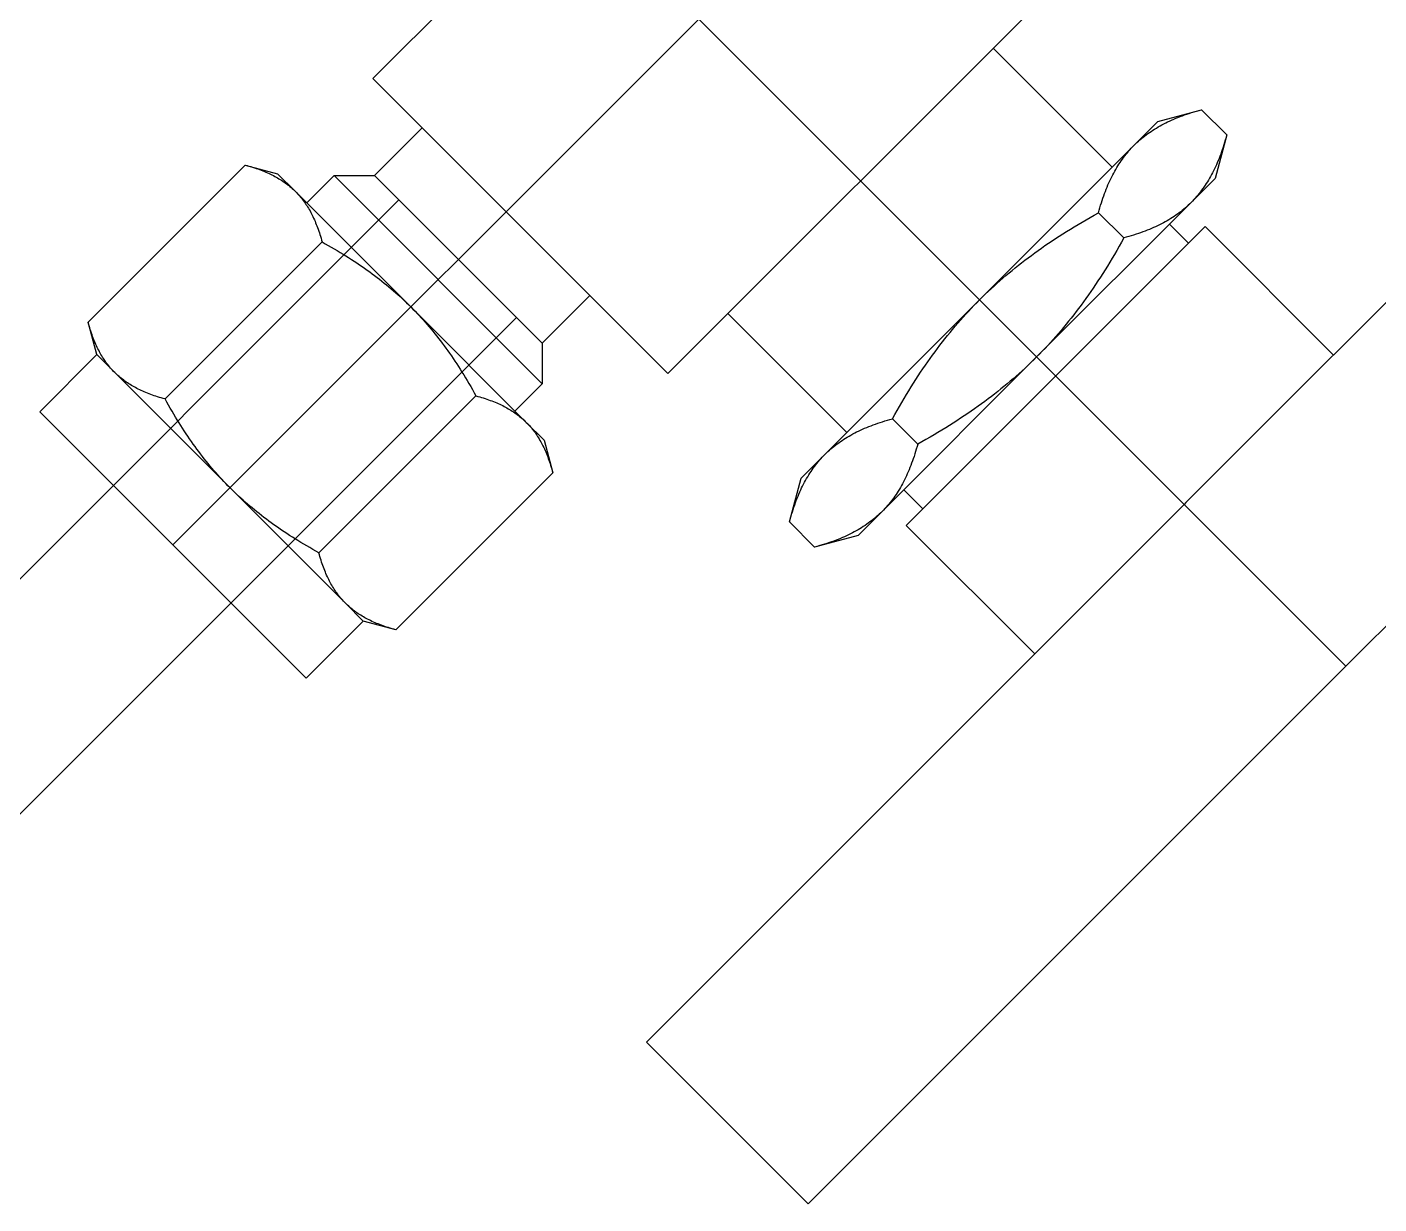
# Model space of a CAD drawing. Header units: inches. Extents: x 5.3 to 31.2, y 3.7 to 34.9.
# Drawn here: x 25.452 to 27.461, y 27.814 to 29.563 of the extents above; entities that cross this region are included whole.
import ezdxf

# ---------------------------------------------------------------- set-up
doc = ezdxf.new("R2010")
doc.units = ezdxf.units.IN
doc.header["$MEASUREMENT"] = 0
doc.linetypes.add('CENTER2', pattern=[28.575, 19.05, -3.175, 3.175, -3.175])
for name, color, linetype in [('.25 tubes', 170, 'Continuous'), ('TRDETAIL3', 7, 'Continuous'), ('TRMODEL1', 7, 'Continuous')]:
    doc.layers.add(name, color=color, linetype=linetype)

# ---------------------------------------------------------------- blocks, each defined once
blk = doc.blocks.new('SS-42GLS4')
at = {"layer": 'TRDETAIL3', "color": 4, "linetype": 'CENTER2'}
for p, q in [((0, -0.28), (0, 1.02)), ((-1.105, 0), (1.105, 0))]:
    blk.add_line(p, q, dxfattribs=at)
at = {"layer": 'TRMODEL1', "color": 7, "linetype": 'Continuous'}
for p, q in [((-1.13, 1.02), (-1.13, 1.36)), ((0, 1.36), (-1.13, 1.36)), ((0.5942, 1.36), (0, 1.36)), ((0, 1.02), (0, 1.36)), ((-0.054, 1.02), (-1.13, 1.02)), ((-0.314, 1.02), (-0.314, 0.75)), ((-0.0115, 1.02), (-0.054, 1.02)), ((0, 1.02), (-0.0115, 1.02)), ((0.0038, 1.02), (0, 1.02)), ((0.1537, 1.02), (0.0038, 1.02)), ((0.5942, 1.02), (0.1537, 1.02)), ((0.314, 0.75), (0.314, 1.02)), ((0.314, 0.75), (-0.314, 0.75)), ((-0.2789, 0.75), (-0.2789, 0.71)), ((0.2789, 0.71), (0.2789, 0.75)), ((-0.375, 0.71), (-0.433, 0.6765)), ((-0.375, 0.71), (-0.3248, 0.71)), ((-0.3694, 0.704), (-0.3724, 0.7031)), ((-0.3664, 0.7047), (-0.3694, 0.704)), ((-0.3634, 0.7055), (-0.3664, 0.7047)), ((-0.3604, 0.7061), (-0.3634, 0.7055)), ((-0.3574, 0.7067), (-0.3604, 0.7061)), ((-0.3544, 0.7073), (-0.3574, 0.7067)), ((-0.3515, 0.7078), (-0.3544, 0.7073)), ((-0.3485, 0.7083), (-0.3515, 0.7078)), ((-0.3455, 0.7087), (-0.3485, 0.7083)), ((-0.3426, 0.709), (-0.3455, 0.7087)), ((-0.3396, 0.7093), (-0.3426, 0.709)), ((-0.3366, 0.7096), (-0.3396, 0.7093)), ((-0.3337, 0.7098), (-0.3366, 0.7096)), ((-0.3307, 0.7099), (-0.3337, 0.7098)), ((-0.3277, 0.71), (-0.3307, 0.7099)), ((-0.3248, 0.71), (-0.3277, 0.71)), ((-0.3218, 0.71), (-0.3248, 0.71)), ((-0.3248, 0.71), (0, 0.71)), ((-0.3188, 0.7099), (-0.3218, 0.71)), ((-0.3158, 0.7098), (-0.3188, 0.7099)), ((-0.3129, 0.7096), (-0.3158, 0.7098)), ((-0.3099, 0.7093), (-0.3129, 0.7096)), ((-0.307, 0.709), (-0.3099, 0.7093)), ((-0.304, 0.7087), (-0.307, 0.709)), ((-0.301, 0.7083), (-0.304, 0.7087)), ((-0.2981, 0.7078), (-0.301, 0.7083)), ((-0.2951, 0.7073), (-0.2981, 0.7078)), ((-0.2921, 0.7067), (-0.2951, 0.7073)), ((-0.2891, 0.7061), (-0.2921, 0.7067)), ((-0.2862, 0.7055), (-0.2891, 0.7061)), ((-0.2832, 0.7047), (-0.2862, 0.7055)), ((-0.2802, 0.704), (-0.2832, 0.7047)), ((-0.2772, 0.7031), (-0.2802, 0.704)), ((-0.0892, 0.704), (-0.0952, 0.7031)), ((-0.0832, 0.7047), (-0.0892, 0.704)), ((-0.0772, 0.7055), (-0.0832, 0.7047)), ((-0.0712, 0.7061), (-0.0772, 0.7055)), ((-0.0653, 0.7067), (-0.0712, 0.7061)), ((-0.0593, 0.7073), (-0.0653, 0.7067)), ((-0.0534, 0.7078), (-0.0593, 0.7073)), ((-0.0475, 0.7083), (-0.0534, 0.7078)), ((-0.0415, 0.7087), (-0.0475, 0.7083)), ((-0.0356, 0.709), (-0.0415, 0.7087)), ((-0.0297, 0.7093), (-0.0356, 0.709)), ((-0.0238, 0.7096), (-0.0297, 0.7093)), ((-0.0178, 0.7098), (-0.0238, 0.7096)), ((-0.0119, 0.7099), (-0.0178, 0.7098)), ((-0.006, 0.71), (-0.0119, 0.7099)), ((0, 0.71), (-0.006, 0.71)), ((0, 0.71), (0.3248, 0.71)), ((0.006, 0.71), (0, 0.71)), ((0.0119, 0.7099), (0.006, 0.71)), ((0.0178, 0.7098), (0.0119, 0.7099)), ((0.0238, 0.7096), (0.0178, 0.7098)), ((0.0297, 0.7093), (0.0238, 0.7096)), ((0.0356, 0.709), (0.0297, 0.7093)), ((0.0415, 0.7087), (0.0356, 0.709)), ((0.0475, 0.7083), (0.0415, 0.7087)), ((0.0534, 0.7078), (0.0475, 0.7083)), ((0.0593, 0.7073), (0.0534, 0.7078)), ((0.0653, 0.7067), (0.0593, 0.7073)), ((0.0712, 0.7061), (0.0653, 0.7067)), ((0.0772, 0.7055), (0.0712, 0.7061)), ((0.0832, 0.7047), (0.0772, 0.7055)), ((0.0892, 0.704), (0.0832, 0.7047)), ((0.0952, 0.7031), (0.0892, 0.704)), ((0.2802, 0.704), (0.2772, 0.7031)), ((0.2832, 0.7047), (0.2802, 0.704)), ((0.2862, 0.7055), (0.2832, 0.7047)), ((0.2891, 0.7061), (0.2862, 0.7055)), ((0.2921, 0.7067), (0.2891, 0.7061)), ((0.2951, 0.7073), (0.2921, 0.7067)), ((0.2981, 0.7078), (0.2951, 0.7073)), ((0.301, 0.7083), (0.2981, 0.7078)), ((0.304, 0.7087), (0.301, 0.7083)), ((0.307, 0.709), (0.304, 0.7087)), ((0.3099, 0.7093), (0.307, 0.709)), ((0.3129, 0.7096), (0.3099, 0.7093)), ((0.3158, 0.7098), (0.3129, 0.7096)), ((0.3188, 0.7099), (0.3158, 0.7098)), ((0.3218, 0.71), (0.3188, 0.7099)), ((0.3248, 0.71), (0.3218, 0.71)), ((0.3248, 0.71), (0.375, 0.71)), ((0.3277, 0.71), (0.3248, 0.71)), ((0.3307, 0.7099), (0.3277, 0.71)), ((0.3337, 0.7098), (0.3307, 0.7099)), ((0.3366, 0.7096), (0.3337, 0.7098)), ((0.3396, 0.7093), (0.3366, 0.7096)), ((0.3426, 0.709), (0.3396, 0.7093)), ((0.3455, 0.7087), (0.3426, 0.709)), ((0.3485, 0.7083), (0.3455, 0.7087)), ((0.3515, 0.7078), (0.3485, 0.7083)), ((0.3544, 0.7073), (0.3515, 0.7078)), ((0.3574, 0.7067), (0.3544, 0.7073)), ((0.3604, 0.7061), (0.3574, 0.7067)), ((0.3634, 0.7055), (0.3604, 0.7061)), ((0.3664, 0.7047), (0.3634, 0.7055)), ((0.3694, 0.704), (0.3664, 0.7047)), ((0.3724, 0.7031), (0.3694, 0.704)), ((0.433, 0.6765), (0.375, 0.71)), ((-0.4195, 0.6839), (-0.4228, 0.6822)), ((-0.4162, 0.6856), (-0.4195, 0.6839)), ((-0.4129, 0.6873), (-0.4162, 0.6856)), ((-0.4097, 0.6888), (-0.4129, 0.6873)), ((-0.4065, 0.6903), (-0.4097, 0.6888)), ((-0.4033, 0.6918), (-0.4065, 0.6903)), ((-0.4001, 0.6932), (-0.4033, 0.6918)), ((-0.397, 0.6945), (-0.4001, 0.6932)), ((-0.3938, 0.6958), (-0.397, 0.6945)), ((-0.3907, 0.697), (-0.3938, 0.6958)), ((-0.3876, 0.6982), (-0.3907, 0.697)), ((-0.3845, 0.6993), (-0.3876, 0.6982)), ((-0.3815, 0.7003), (-0.3845, 0.6993)), ((-0.3784, 0.7013), (-0.3815, 0.7003)), ((-0.3754, 0.7022), (-0.3784, 0.7013)), ((-0.3724, 0.7031), (-0.3754, 0.7022)), ((-0.2741, 0.7022), (-0.2772, 0.7031)), ((-0.2711, 0.7013), (-0.2741, 0.7022)), ((-0.268, 0.7003), (-0.2711, 0.7013)), ((-0.265, 0.6993), (-0.268, 0.7003)), ((-0.2619, 0.6982), (-0.265, 0.6993)), ((-0.2588, 0.697), (-0.2619, 0.6982)), ((-0.2557, 0.6958), (-0.2588, 0.697)), ((-0.2526, 0.6945), (-0.2557, 0.6958)), ((-0.2494, 0.6932), (-0.2526, 0.6945)), ((-0.2462, 0.6918), (-0.2494, 0.6932)), ((-0.243, 0.6903), (-0.2462, 0.6918)), ((-0.2398, 0.6888), (-0.243, 0.6903)), ((-0.2366, 0.6873), (-0.2398, 0.6888)), ((-0.2333, 0.6856), (-0.2366, 0.6873)), ((-0.23, 0.6839), (-0.2333, 0.6856)), ((-0.2267, 0.6822), (-0.23, 0.6839)), ((-0.1895, 0.6839), (-0.1962, 0.6822)), ((-0.1829, 0.6856), (-0.1895, 0.6839)), ((-0.1764, 0.6873), (-0.1829, 0.6856)), ((-0.1699, 0.6888), (-0.1764, 0.6873)), ((-0.1634, 0.6903), (-0.1699, 0.6888)), ((-0.157, 0.6918), (-0.1634, 0.6903)), ((-0.1507, 0.6932), (-0.157, 0.6918)), ((-0.1444, 0.6945), (-0.1507, 0.6932)), ((-0.1381, 0.6958), (-0.1444, 0.6945)), ((-0.1319, 0.697), (-0.1381, 0.6958)), ((-0.1257, 0.6982), (-0.1319, 0.697)), ((-0.1196, 0.6993), (-0.1257, 0.6982)), ((-0.1134, 0.7003), (-0.1196, 0.6993)), ((-0.1073, 0.7013), (-0.1134, 0.7003)), ((-0.1013, 0.7022), (-0.1073, 0.7013)), ((-0.0952, 0.7031), (-0.1013, 0.7022)), ((0.1013, 0.7022), (0.0952, 0.7031)), ((0.1073, 0.7013), (0.1013, 0.7022)), ((0.1134, 0.7003), (0.1073, 0.7013)), ((0.1196, 0.6993), (0.1134, 0.7003)), ((0.1257, 0.6982), (0.1196, 0.6993)), ((0.1319, 0.697), (0.1257, 0.6982)), ((0.1381, 0.6958), (0.1319, 0.697)), ((0.1444, 0.6945), (0.1381, 0.6958)), ((0.1507, 0.6932), (0.1444, 0.6945)), ((0.157, 0.6918), (0.1507, 0.6932)), ((0.1634, 0.6903), (0.157, 0.6918)), ((0.1699, 0.6888), (0.1634, 0.6903)), ((0.1764, 0.6873), (0.1699, 0.6888)), ((0.1829, 0.6856), (0.1764, 0.6873)), ((0.1895, 0.6839), (0.1829, 0.6856)), ((0.1962, 0.6822), (0.1895, 0.6839)), ((0.23, 0.6839), (0.2267, 0.6822)), ((0.2333, 0.6856), (0.23, 0.6839)), ((0.2366, 0.6873), (0.2333, 0.6856)), ((0.2398, 0.6888), (0.2366, 0.6873)), ((0.243, 0.6903), (0.2398, 0.6888)), ((0.2462, 0.6918), (0.243, 0.6903)), ((0.2494, 0.6932), (0.2462, 0.6918)), ((0.2526, 0.6945), (0.2494, 0.6932)), ((0.2557, 0.6958), (0.2526, 0.6945)), ((0.2588, 0.697), (0.2557, 0.6958)), ((0.2619, 0.6982), (0.2588, 0.697)), ((0.265, 0.6993), (0.2619, 0.6982)), ((0.268, 0.7003), (0.265, 0.6993)), ((0.2711, 0.7013), (0.268, 0.7003)), ((0.2741, 0.7022), (0.2711, 0.7013)), ((0.2772, 0.7031), (0.2741, 0.7022)), ((0.3754, 0.7022), (0.3724, 0.7031)), ((0.3784, 0.7013), (0.3754, 0.7022)), ((0.3815, 0.7003), (0.3784, 0.7013)), ((0.3845, 0.6993), (0.3815, 0.7003)), ((0.3876, 0.6982), (0.3845, 0.6993)), ((0.3907, 0.697), (0.3876, 0.6982)), ((0.3938, 0.6958), (0.3907, 0.697)), ((0.397, 0.6945), (0.3938, 0.6958)), ((0.4001, 0.6932), (0.397, 0.6945)), ((0.4033, 0.6918), (0.4001, 0.6932)), ((0.4065, 0.6903), (0.4033, 0.6918)), ((0.4097, 0.6888), (0.4065, 0.6903)), ((0.4129, 0.6873), (0.4097, 0.6888)), ((0.4162, 0.6856), (0.4129, 0.6873)), ((0.4195, 0.6839), (0.4162, 0.6856)), ((0.4228, 0.6822), (0.4195, 0.6839)), ((-0.4296, 0.6785), (-0.433, 0.6765)), ((-0.433, 0.6235), (-0.433, 0.6765)), ((-0.4262, 0.6803), (-0.4296, 0.6785)), ((-0.4228, 0.6822), (-0.4262, 0.6803)), ((-0.2233, 0.6803), (-0.2267, 0.6822)), ((-0.2199, 0.6785), (-0.2233, 0.6803)), ((-0.2165, 0.6765), (-0.2199, 0.6785)), ((-0.2097, 0.6785), (-0.2165, 0.6765)), ((-0.2165, 0.6235), (-0.2165, 0.6765)), ((-0.2029, 0.6803), (-0.2097, 0.6785)), ((-0.1962, 0.6822), (-0.2029, 0.6803)), ((0.2029, 0.6803), (0.1962, 0.6822)), ((0.2097, 0.6785), (0.2029, 0.6803)), ((0.2165, 0.6765), (0.2097, 0.6785)), ((0.2199, 0.6785), (0.2165, 0.6765)), ((0.2165, 0.6235), (0.2165, 0.6765)), ((0.2233, 0.6803), (0.2199, 0.6785)), ((0.2267, 0.6822), (0.2233, 0.6803)), ((0.4262, 0.6803), (0.4228, 0.6822)), ((0.4296, 0.6785), (0.4262, 0.6803)), ((0.433, 0.6765), (0.4296, 0.6785)), ((0.433, 0.6235), (0.433, 0.6765)), ((-0.433, 0.6235), (-0.4296, 0.6215)), ((-0.433, 0.6235), (-0.375, 0.59)), ((-0.2199, 0.6215), (-0.2165, 0.6235)), ((-0.2165, 0.6235), (-0.2097, 0.6215)), ((0.2097, 0.6215), (0.2165, 0.6235)), ((0.2165, 0.6235), (0.2199, 0.6215)), ((0.375, 0.59), (0.433, 0.6235)), ((0.4296, 0.6215), (0.433, 0.6235)), ((-0.4296, 0.6215), (-0.4262, 0.6197)), ((-0.4262, 0.6197), (-0.4228, 0.6178)), ((-0.4228, 0.6178), (-0.4195, 0.6161)), ((-0.4195, 0.6161), (-0.4162, 0.6144)), ((-0.4162, 0.6144), (-0.4129, 0.6127)), ((-0.4129, 0.6127), (-0.4097, 0.6112)), ((-0.4097, 0.6112), (-0.4065, 0.6097)), ((-0.4065, 0.6097), (-0.4033, 0.6082)), ((-0.4033, 0.6082), (-0.4001, 0.6068)), ((-0.4001, 0.6068), (-0.397, 0.6055)), ((-0.397, 0.6055), (-0.3938, 0.6042)), ((-0.3938, 0.6042), (-0.3907, 0.603)), ((-0.3907, 0.603), (-0.3876, 0.6018)), ((-0.2619, 0.6018), (-0.2588, 0.603)), ((-0.2588, 0.603), (-0.2557, 0.6042)), ((-0.2557, 0.6042), (-0.2526, 0.6055)), ((-0.2526, 0.6055), (-0.2494, 0.6068)), ((-0.2494, 0.6068), (-0.2462, 0.6082)), ((-0.2462, 0.6082), (-0.243, 0.6097)), ((-0.243, 0.6097), (-0.2398, 0.6112)), ((-0.2398, 0.6112), (-0.2366, 0.6127)), ((-0.2366, 0.6127), (-0.2333, 0.6144)), ((-0.2333, 0.6144), (-0.23, 0.6161)), ((-0.23, 0.6161), (-0.2267, 0.6178)), ((-0.2267, 0.6178), (-0.2233, 0.6197)), ((-0.2233, 0.6197), (-0.2199, 0.6215)), ((-0.2097, 0.6215), (-0.2029, 0.6197)), ((-0.2029, 0.6197), (-0.1962, 0.6178)), ((-0.1962, 0.6178), (-0.1895, 0.6161)), ((-0.1895, 0.6161), (-0.1829, 0.6144)), ((-0.1829, 0.6144), (-0.1764, 0.6127)), ((-0.1764, 0.6127), (-0.1699, 0.6112)), ((-0.1699, 0.6112), (-0.1634, 0.6097)), ((-0.1634, 0.6097), (-0.157, 0.6082)), ((-0.157, 0.6082), (-0.1507, 0.6068)), ((-0.1507, 0.6068), (-0.1444, 0.6055)), ((-0.1444, 0.6055), (-0.1381, 0.6042)), ((-0.1381, 0.6042), (-0.1319, 0.603)), ((-0.1319, 0.603), (-0.1257, 0.6018)), ((0.1257, 0.6018), (0.1319, 0.603)), ((0.1319, 0.603), (0.1381, 0.6042)), ((0.1381, 0.6042), (0.1444, 0.6055)), ((0.1444, 0.6055), (0.1507, 0.6068)), ((0.1507, 0.6068), (0.157, 0.6082)), ((0.157, 0.6082), (0.1634, 0.6097)), ((0.1634, 0.6097), (0.1699, 0.6112)), ((0.1699, 0.6112), (0.1764, 0.6127)), ((0.1764, 0.6127), (0.1829, 0.6144)), ((0.1829, 0.6144), (0.1895, 0.6161)), ((0.1895, 0.6161), (0.1962, 0.6178)), ((0.1962, 0.6178), (0.2029, 0.6197)), ((0.2029, 0.6197), (0.2097, 0.6215)), ((0.2199, 0.6215), (0.2233, 0.6197)), ((0.2233, 0.6197), (0.2267, 0.6178)), ((0.2267, 0.6178), (0.23, 0.6161)), ((0.23, 0.6161), (0.2333, 0.6144)), ((0.2333, 0.6144), (0.2366, 0.6127)), ((0.2366, 0.6127), (0.2398, 0.6112)), ((0.2398, 0.6112), (0.243, 0.6097)), ((0.243, 0.6097), (0.2462, 0.6082)), ((0.2462, 0.6082), (0.2494, 0.6068)), ((0.2494, 0.6068), (0.2526, 0.6055)), ((0.2526, 0.6055), (0.2557, 0.6042)), ((0.2557, 0.6042), (0.2588, 0.603)), ((0.2588, 0.603), (0.2619, 0.6018)), ((0.3876, 0.6018), (0.3907, 0.603)), ((0.3907, 0.603), (0.3938, 0.6042)), ((0.3938, 0.6042), (0.397, 0.6055)), ((0.397, 0.6055), (0.4001, 0.6068)), ((0.4001, 0.6068), (0.4033, 0.6082)), ((0.4033, 0.6082), (0.4065, 0.6097)), ((0.4065, 0.6097), (0.4097, 0.6112)), ((0.4097, 0.6112), (0.4129, 0.6127)), ((0.4129, 0.6127), (0.4162, 0.6144)), ((0.4162, 0.6144), (0.4195, 0.6161)), ((0.4195, 0.6161), (0.4228, 0.6178)), ((0.4228, 0.6178), (0.4262, 0.6197)), ((0.4262, 0.6197), (0.4296, 0.6215)), ((-0.3876, 0.6018), (-0.3845, 0.6007)), ((-0.3845, 0.6007), (-0.3815, 0.5997)), ((-0.3815, 0.5997), (-0.3784, 0.5987)), ((-0.3784, 0.5987), (-0.3754, 0.5978)), ((-0.3754, 0.5978), (-0.3724, 0.5969)), ((-0.3248, 0.59), (-0.375, 0.59)), ((-0.3724, 0.5969), (-0.3694, 0.596)), ((-0.3694, 0.596), (-0.3664, 0.5953)), ((-0.3664, 0.5953), (-0.3634, 0.5945)), ((-0.3634, 0.5945), (-0.3604, 0.5939)), ((-0.3604, 0.5939), (-0.3574, 0.5933)), ((-0.3574, 0.5933), (-0.3544, 0.5927)), ((-0.3544, 0.5927), (-0.3515, 0.5922)), ((-0.3515, 0.5922), (-0.3485, 0.5917)), ((-0.3485, 0.5917), (-0.3455, 0.5913)), ((-0.3455, 0.5913), (-0.3426, 0.591)), ((-0.3426, 0.591), (-0.3396, 0.5907)), ((-0.3396, 0.5907), (-0.3366, 0.5904)), ((-0.3366, 0.5904), (-0.3337, 0.5902)), ((-0.3337, 0.5902), (-0.3307, 0.5901)), ((-0.3307, 0.5901), (-0.3277, 0.59)), ((-0.3277, 0.59), (-0.3248, 0.59)), ((-0.3248, 0.59), (-0.3218, 0.59)), ((0, 0.59), (-0.3248, 0.59)), ((-0.3218, 0.59), (-0.3188, 0.5901)), ((-0.3188, 0.5901), (-0.3158, 0.5902)), ((-0.3158, 0.5902), (-0.3129, 0.5904)), ((-0.3129, 0.5904), (-0.3099, 0.5907)), ((-0.3099, 0.5907), (-0.307, 0.591)), ((-0.307, 0.591), (-0.304, 0.5913)), ((-0.304, 0.5913), (-0.301, 0.5917)), ((-0.301, 0.5917), (-0.2981, 0.5922)), ((-0.2981, 0.5922), (-0.2951, 0.5927)), ((-0.2951, 0.5927), (-0.2921, 0.5933)), ((-0.2921, 0.5933), (-0.2891, 0.5939)), ((-0.2891, 0.5939), (-0.2862, 0.5945)), ((-0.2862, 0.5945), (-0.2832, 0.5953)), ((-0.2832, 0.5953), (-0.2802, 0.596)), ((-0.2802, 0.596), (-0.2772, 0.5969)), ((-0.2789, 0.59), (-0.2789, 0.34)), ((-0.2772, 0.5969), (-0.2741, 0.5978)), ((-0.2741, 0.5978), (-0.2711, 0.5987)), ((-0.2711, 0.5987), (-0.268, 0.5997)), ((-0.268, 0.5997), (-0.265, 0.6007)), ((-0.265, 0.6007), (-0.2619, 0.6018)), ((-0.1257, 0.6018), (-0.1196, 0.6007)), ((-0.1196, 0.6007), (-0.1134, 0.5997)), ((-0.1134, 0.5997), (-0.1073, 0.5987)), ((-0.1073, 0.5987), (-0.1013, 0.5978)), ((-0.1013, 0.5978), (-0.0952, 0.5969)), ((-0.0952, 0.5969), (-0.0892, 0.596)), ((-0.0892, 0.596), (-0.0832, 0.5953)), ((-0.0832, 0.5953), (-0.0772, 0.5945)), ((-0.0772, 0.5945), (-0.0712, 0.5939)), ((-0.0712, 0.5939), (-0.0653, 0.5933)), ((-0.0653, 0.5933), (-0.0593, 0.5927)), ((-0.0593, 0.5927), (-0.0534, 0.5922)), ((-0.0534, 0.5922), (-0.0475, 0.5917)), ((-0.0475, 0.5917), (-0.0415, 0.5913)), ((-0.0415, 0.5913), (-0.0356, 0.591)), ((-0.0356, 0.591), (-0.0297, 0.5907)), ((-0.0297, 0.5907), (-0.0238, 0.5904)), ((-0.0238, 0.5904), (-0.0178, 0.5902)), ((-0.0178, 0.5902), (-0.0119, 0.5901)), ((-0.0119, 0.5901), (-0.006, 0.59)), ((-0.006, 0.59), (0, 0.59)), ((0, 0.59), (0.006, 0.59)), ((0.3248, 0.59), (0, 0.59)), ((0.006, 0.59), (0.0119, 0.5901)), ((0.0119, 0.5901), (0.0178, 0.5902)), ((0.0178, 0.5902), (0.0238, 0.5904)), ((0.0238, 0.5904), (0.0297, 0.5907)), ((0.0297, 0.5907), (0.0356, 0.591)), ((0.0356, 0.591), (0.0415, 0.5913)), ((0.0415, 0.5913), (0.0475, 0.5917)), ((0.0475, 0.5917), (0.0534, 0.5922)), ((0.0534, 0.5922), (0.0593, 0.5927)), ((0.0593, 0.5927), (0.0653, 0.5933)), ((0.0653, 0.5933), (0.0712, 0.5939)), ((0.0712, 0.5939), (0.0772, 0.5945)), ((0.0772, 0.5945), (0.0832, 0.5953)), ((0.0832, 0.5953), (0.0892, 0.596)), ((0.0892, 0.596), (0.0952, 0.5969)), ((0.0952, 0.5969), (0.1013, 0.5978)), ((0.1013, 0.5978), (0.1073, 0.5987)), ((0.1073, 0.5987), (0.1134, 0.5997)), ((0.1134, 0.5997), (0.1196, 0.6007)), ((0.1196, 0.6007), (0.1257, 0.6018)), ((0.2619, 0.6018), (0.265, 0.6007)), ((0.265, 0.6007), (0.268, 0.5997)), ((0.268, 0.5997), (0.2711, 0.5987)), ((0.2711, 0.5987), (0.2741, 0.5978)), ((0.2741, 0.5978), (0.2772, 0.5969)), ((0.2772, 0.5969), (0.2802, 0.596)), ((0.2789, 0.34), (0.2789, 0.59)), ((0.2802, 0.596), (0.2832, 0.5953)), ((0.2832, 0.5953), (0.2862, 0.5945)), ((0.2862, 0.5945), (0.2891, 0.5939)), ((0.2891, 0.5939), (0.2921, 0.5933)), ((0.2921, 0.5933), (0.2951, 0.5927)), ((0.2951, 0.5927), (0.2981, 0.5922)), ((0.2981, 0.5922), (0.301, 0.5917)), ((0.301, 0.5917), (0.304, 0.5913)), ((0.304, 0.5913), (0.307, 0.591)), ((0.307, 0.591), (0.3099, 0.5907)), ((0.3099, 0.5907), (0.3129, 0.5904)), ((0.3129, 0.5904), (0.3158, 0.5902)), ((0.3158, 0.5902), (0.3188, 0.5901)), ((0.3188, 0.5901), (0.3218, 0.59)), ((0.3218, 0.59), (0.3248, 0.59)), ((0.3248, 0.59), (0.3277, 0.59)), ((0.375, 0.59), (0.3248, 0.59)), ((0.3277, 0.59), (0.3307, 0.5901)), ((0.3307, 0.5901), (0.3337, 0.5902)), ((0.3337, 0.5902), (0.3366, 0.5904)), ((0.3366, 0.5904), (0.3396, 0.5907)), ((0.3396, 0.5907), (0.3426, 0.591)), ((0.3426, 0.591), (0.3455, 0.5913)), ((0.3455, 0.5913), (0.3485, 0.5917)), ((0.3485, 0.5917), (0.3515, 0.5922)), ((0.3515, 0.5922), (0.3544, 0.5927)), ((0.3544, 0.5927), (0.3574, 0.5933)), ((0.3574, 0.5933), (0.3604, 0.5939)), ((0.3604, 0.5939), (0.3634, 0.5945)), ((0.3634, 0.5945), (0.3664, 0.5953)), ((0.3664, 0.5953), (0.3694, 0.596)), ((0.3694, 0.596), (0.3724, 0.5969)), ((0.3724, 0.5969), (0.3754, 0.5978)), ((0.3754, 0.5978), (0.3784, 0.5987)), ((0.3784, 0.5987), (0.3815, 0.5997)), ((0.3815, 0.5997), (0.3845, 0.6007)), ((0.3845, 0.6007), (0.3876, 0.6018)), ((-0.96, 0.3233), (-0.985, 0.28)), ((-0.96, 0.3233), (-0.9614, 0.3208)), ((-0.63, 0.3233), (-0.96, 0.3233)), ((-0.6286, 0.3208), (-0.63, 0.3233)), ((-0.605, 0.28), (-0.63, 0.3233)), ((-0.405, 0.34), (-0.405, -0.28)), ((-0.405, 0.34), (0.405, 0.34)), ((-0.9703, 0.3035), (-0.9714, 0.3011)), ((-0.9692, 0.3059), (-0.9703, 0.3035)), ((-0.968, 0.3083), (-0.9692, 0.3059)), ((-0.9668, 0.3108), (-0.968, 0.3083)), ((-0.9655, 0.3132), (-0.9668, 0.3108)), ((-0.9642, 0.3157), (-0.9655, 0.3132)), ((-0.9629, 0.3182), (-0.9642, 0.3157)), ((-0.9614, 0.3208), (-0.9629, 0.3182)), ((-0.6271, 0.3182), (-0.6286, 0.3208)), ((-0.6258, 0.3157), (-0.6271, 0.3182)), ((-0.6245, 0.3132), (-0.6258, 0.3157)), ((-0.6232, 0.3108), (-0.6245, 0.3132)), ((-0.622, 0.3083), (-0.6232, 0.3108)), ((-0.6208, 0.3059), (-0.622, 0.3083)), ((-0.6197, 0.3035), (-0.6208, 0.3059)), ((-0.6186, 0.3011), (-0.6197, 0.3035)), ((-0.9785, 0.2826), (-0.9792, 0.2803)), ((-0.9778, 0.2848), (-0.9785, 0.2826)), ((-0.977, 0.2871), (-0.9778, 0.2848)), ((-0.9762, 0.2894), (-0.977, 0.2871)), ((-0.9753, 0.2917), (-0.9762, 0.2894)), ((-0.9744, 0.2941), (-0.9753, 0.2917)), ((-0.9734, 0.2964), (-0.9744, 0.2941)), ((-0.9724, 0.2987), (-0.9734, 0.2964)), ((-0.9714, 0.3011), (-0.9724, 0.2987)), ((-0.6176, 0.2987), (-0.6186, 0.3011)), ((-0.6166, 0.2964), (-0.6176, 0.2987)), ((-0.6156, 0.2941), (-0.6166, 0.2964)), ((-0.6147, 0.2917), (-0.6156, 0.2941)), ((-0.6138, 0.2894), (-0.6147, 0.2917)), ((-0.613, 0.2871), (-0.6138, 0.2894)), ((-0.6122, 0.2848), (-0.613, 0.2871)), ((-0.6115, 0.2826), (-0.6122, 0.2848)), ((-0.6108, 0.2803), (-0.6115, 0.2826)), ((-1.105, 0.28), (-1.105, -0.28)), ((-0.985, 0.28), (-1.105, 0.28)), ((-0.985, 0.2425), (-0.985, 0.28)), ((-0.9834, 0.2624), (-0.9837, 0.2602)), ((-0.983, 0.2646), (-0.9834, 0.2624)), ((-0.9826, 0.2669), (-0.983, 0.2646)), ((-0.9821, 0.2691), (-0.9826, 0.2669)), ((-0.9816, 0.2713), (-0.9821, 0.2691)), ((-0.9811, 0.2735), (-0.9816, 0.2713)), ((-0.9805, 0.2758), (-0.9811, 0.2735)), ((-0.9799, 0.278), (-0.9805, 0.2758)), ((-0.9792, 0.2803), (-0.9799, 0.278)), ((-0.6101, 0.278), (-0.6108, 0.2803)), ((-0.6095, 0.2758), (-0.6101, 0.278)), ((-0.6089, 0.2735), (-0.6095, 0.2758)), ((-0.6084, 0.2713), (-0.6089, 0.2735)), ((-0.6079, 0.2691), (-0.6084, 0.2713)), ((-0.6074, 0.2669), (-0.6079, 0.2691)), ((-0.607, 0.2646), (-0.6074, 0.2669)), ((-0.6066, 0.2624), (-0.607, 0.2646)), ((-0.6063, 0.2602), (-0.6066, 0.2624)), ((-0.605, 0.28), (-0.605, 0.2425)), ((-0.9849, 0.2469), (-0.985, 0.2447)), ((-0.985, 0.2447), (-0.985, 0.2425)), ((-0.985, 0.2425), (-0.985, 0.2403)), ((-0.985, 0), (-0.985, 0.2425)), ((-0.9848, 0.2491), (-0.9849, 0.2469)), ((-0.9847, 0.2514), (-0.9848, 0.2491)), ((-0.9845, 0.2536), (-0.9847, 0.2514)), ((-0.9843, 0.2558), (-0.9845, 0.2536)), ((-0.984, 0.258), (-0.9843, 0.2558)), ((-0.9837, 0.2602), (-0.984, 0.258)), ((-0.606, 0.258), (-0.6063, 0.2602)), ((-0.6057, 0.2558), (-0.606, 0.258)), ((-0.6055, 0.2536), (-0.6057, 0.2558)), ((-0.6053, 0.2514), (-0.6055, 0.2536)), ((-0.6052, 0.2491), (-0.6053, 0.2514)), ((-0.6051, 0.2469), (-0.6052, 0.2491)), ((-0.605, 0.2447), (-0.6051, 0.2469)), ((-0.605, 0.2425), (-0.605, 0.2447)), ((-0.605, 0.2403), (-0.605, 0.2425)), ((-0.605, 0.2425), (-0.605, 0)), ((-0.985, 0.2403), (-0.9849, 0.238)), ((-0.9849, 0.238), (-0.9848, 0.2358)), ((-0.9848, 0.2358), (-0.9847, 0.2336)), ((-0.9847, 0.2336), (-0.9845, 0.2314)), ((-0.9845, 0.2314), (-0.9843, 0.2292)), ((-0.9843, 0.2292), (-0.984, 0.227)), ((-0.984, 0.227), (-0.9837, 0.2248)), ((-0.9837, 0.2248), (-0.9834, 0.2226)), ((-0.9834, 0.2226), (-0.983, 0.2203)), ((-0.607, 0.2203), (-0.6066, 0.2226)), ((-0.6066, 0.2226), (-0.6063, 0.2248)), ((-0.6063, 0.2248), (-0.606, 0.227)), ((-0.606, 0.227), (-0.6057, 0.2292)), ((-0.6057, 0.2292), (-0.6055, 0.2314)), ((-0.6055, 0.2314), (-0.6053, 0.2336)), ((-0.6053, 0.2336), (-0.6052, 0.2358)), ((-0.6052, 0.2358), (-0.6051, 0.238)), ((-0.6051, 0.238), (-0.605, 0.2403)), ((-0.983, 0.2203), (-0.9826, 0.2181)), ((-0.9826, 0.2181), (-0.9821, 0.2159)), ((-0.9821, 0.2159), (-0.9816, 0.2137)), ((-0.9816, 0.2137), (-0.9811, 0.2114)), ((-0.9811, 0.2114), (-0.9805, 0.2092)), ((-0.9805, 0.2092), (-0.9799, 0.2069)), ((-0.9799, 0.2069), (-0.9792, 0.2047)), ((-0.9792, 0.2047), (-0.9785, 0.2024)), ((-0.9785, 0.2024), (-0.9778, 0.2001)), ((-0.6122, 0.2001), (-0.6115, 0.2024)), ((-0.6115, 0.2024), (-0.6108, 0.2047)), ((-0.6108, 0.2047), (-0.6101, 0.2069)), ((-0.6101, 0.2069), (-0.6095, 0.2092)), ((-0.6095, 0.2092), (-0.6089, 0.2114)), ((-0.6089, 0.2114), (-0.6084, 0.2137)), ((-0.6084, 0.2137), (-0.6079, 0.2159)), ((-0.6079, 0.2159), (-0.6074, 0.2181)), ((-0.6074, 0.2181), (-0.607, 0.2203)), ((-0.5475, 0.2187), (-0.605, 0.2187)), ((-0.505, 0.1762), (-0.5475, 0.2187)), ((-0.5475, 0.2187), (-0.5475, -0.2188)), ((-0.9778, 0.2001), (-0.977, 0.1979)), ((-0.977, 0.1979), (-0.9762, 0.1956)), ((-0.9762, 0.1956), (-0.9753, 0.1932)), ((-0.9753, 0.1932), (-0.9744, 0.1909)), ((-0.9744, 0.1909), (-0.9734, 0.1886)), ((-0.9734, 0.1886), (-0.9724, 0.1862)), ((-0.9724, 0.1862), (-0.9714, 0.1839)), ((-0.9714, 0.1839), (-0.9703, 0.1815)), ((-0.9703, 0.1815), (-0.9692, 0.1791)), ((-0.6208, 0.1791), (-0.6197, 0.1815)), ((-0.6197, 0.1815), (-0.6186, 0.1839)), ((-0.6186, 0.1839), (-0.6176, 0.1862)), ((-0.6176, 0.1862), (-0.6166, 0.1886)), ((-0.6166, 0.1886), (-0.6156, 0.1909)), ((-0.6156, 0.1909), (-0.6147, 0.1932)), ((-0.6147, 0.1932), (-0.6138, 0.1956)), ((-0.6138, 0.1956), (-0.613, 0.1979)), ((-0.613, 0.1979), (-0.6122, 0.2001)), ((-0.9692, 0.1791), (-0.968, 0.1766)), ((-0.968, 0.1766), (-0.9668, 0.1742)), ((-0.9668, 0.1742), (-0.9655, 0.1717)), ((-0.9655, 0.1717), (-0.9642, 0.1693)), ((-0.9642, 0.1693), (-0.9629, 0.1667)), ((-0.9629, 0.1667), (-0.9614, 0.1642)), ((-0.9614, 0.1642), (-0.96, 0.1617)), ((-0.96, 0.1617), (-0.9614, 0.1565)), ((-0.63, 0.1617), (-0.96, 0.1617)), ((-0.63, 0.1617), (-0.6286, 0.1642)), ((-0.6286, 0.1565), (-0.63, 0.1617)), ((-0.6286, 0.1642), (-0.6271, 0.1667)), ((-0.6271, 0.1667), (-0.6258, 0.1693)), ((-0.6258, 0.1693), (-0.6245, 0.1717)), ((-0.6245, 0.1717), (-0.6232, 0.1742)), ((-0.6232, 0.1742), (-0.622, 0.1766)), ((-0.622, 0.1766), (-0.6208, 0.1791)), ((-0.505, 0.1762), (-0.505, -0.1763)), ((-0.405, 0.1762), (-0.505, 0.1762)), ((-0.9655, 0.1415), (-0.9668, 0.1366)), ((-0.9642, 0.1465), (-0.9655, 0.1415)), ((-0.9629, 0.1515), (-0.9642, 0.1465)), ((-0.9614, 0.1565), (-0.9629, 0.1515)), ((-0.6271, 0.1515), (-0.6286, 0.1565)), ((-0.6258, 0.1465), (-0.6271, 0.1515)), ((-0.6245, 0.1415), (-0.6258, 0.1465)), ((-0.6232, 0.1366), (-0.6245, 0.1415)), ((-0.9703, 0.122), (-0.9714, 0.1173)), ((-0.9692, 0.1268), (-0.9703, 0.122)), ((-0.968, 0.1317), (-0.9692, 0.1268)), ((-0.9668, 0.1366), (-0.968, 0.1317)), ((-0.622, 0.1317), (-0.6232, 0.1366)), ((-0.6208, 0.1268), (-0.622, 0.1317)), ((-0.6197, 0.122), (-0.6208, 0.1268)), ((-0.6186, 0.1173), (-0.6197, 0.122)), ((-0.9744, 0.1031), (-0.9753, 0.0985)), ((-0.9734, 0.1078), (-0.9744, 0.1031)), ((-0.9724, 0.1125), (-0.9734, 0.1078)), ((-0.9714, 0.1173), (-0.9724, 0.1125)), ((-0.6176, 0.1125), (-0.6186, 0.1173)), ((-0.6166, 0.1078), (-0.6176, 0.1125)), ((-0.6156, 0.1031), (-0.6166, 0.1078)), ((-0.6147, 0.0985), (-0.6156, 0.1031)), ((-0.9778, 0.0847), (-0.9785, 0.0801)), ((-0.977, 0.0893), (-0.9778, 0.0847)), ((-0.9762, 0.0939), (-0.977, 0.0893)), ((-0.9753, 0.0985), (-0.9762, 0.0939)), ((-0.6138, 0.0939), (-0.6147, 0.0985)), ((-0.613, 0.0893), (-0.6138, 0.0939)), ((-0.6122, 0.0847), (-0.613, 0.0893)), ((-0.6115, 0.0801), (-0.6122, 0.0847)), ((-0.9811, 0.0621), (-0.9816, 0.0576)), ((-0.9805, 0.0666), (-0.9811, 0.0621)), ((-0.9799, 0.0711), (-0.9805, 0.0666)), ((-0.9792, 0.0756), (-0.9799, 0.0711)), ((-0.9785, 0.0801), (-0.9792, 0.0756)), ((-0.6108, 0.0756), (-0.6115, 0.0801)), ((-0.6101, 0.0711), (-0.6108, 0.0756)), ((-0.6095, 0.0666), (-0.6101, 0.0711)), ((-0.6089, 0.0621), (-0.6095, 0.0666)), ((-0.6084, 0.0576), (-0.6089, 0.0621)), ((-0.983, 0.0443), (-0.9834, 0.0399)), ((-0.9826, 0.0487), (-0.983, 0.0443)), ((-0.9821, 0.0532), (-0.9826, 0.0487)), ((-0.9816, 0.0576), (-0.9821, 0.0532)), ((-0.6079, 0.0532), (-0.6084, 0.0576)), ((-0.6074, 0.0487), (-0.6079, 0.0532)), ((-0.607, 0.0443), (-0.6074, 0.0487)), ((-0.6066, 0.0399), (-0.607, 0.0443)), ((-0.9845, 0.0222), (-0.9847, 0.0177)), ((-0.9843, 0.0266), (-0.9845, 0.0222)), ((-0.984, 0.031), (-0.9843, 0.0266)), ((-0.9837, 0.0354), (-0.984, 0.031)), ((-0.9834, 0.0399), (-0.9837, 0.0354)), ((-0.6063, 0.0354), (-0.6066, 0.0399)), ((-0.606, 0.031), (-0.6063, 0.0354)), ((-0.6057, 0.0266), (-0.606, 0.031)), ((-0.6055, 0.0222), (-0.6057, 0.0266)), ((-0.6053, 0.0177), (-0.6055, 0.0222)), ((-0.9849, 0.0089), (-0.985, 0.0044)), ((-0.985, 0.0044), (-0.985, 0)), ((-0.9848, 0.0133), (-0.9849, 0.0089)), ((-0.9847, 0.0177), (-0.9848, 0.0133)), ((-0.6052, 0.0133), (-0.6053, 0.0177)), ((-0.6051, 0.0089), (-0.6052, 0.0133)), ((-0.605, 0.0044), (-0.6051, 0.0089)), ((-0.605, 0), (-0.605, 0.0044)), ((-0.985, 0), (-0.985, -0.0044)), ((-0.985, -0.2425), (-0.985, 0)), ((-0.985, -0.0044), (-0.9849, -0.0089)), ((-0.9849, -0.0089), (-0.9848, -0.0133)), ((-0.9848, -0.0133), (-0.9847, -0.0177)), ((-0.9847, -0.0177), (-0.9845, -0.0222)), ((-0.6055, -0.0222), (-0.6053, -0.0177)), ((-0.6053, -0.0177), (-0.6052, -0.0133)), ((-0.6052, -0.0133), (-0.6051, -0.0089)), ((-0.6051, -0.0089), (-0.605, -0.0044)), ((-0.605, 0), (-0.605, -0.2425)), ((-0.605, -0.0044), (-0.605, 0)), ((-0.9845, -0.0222), (-0.9843, -0.0266)), ((-0.9843, -0.0266), (-0.984, -0.031)), ((-0.984, -0.031), (-0.9837, -0.0354)), ((-0.9837, -0.0354), (-0.9834, -0.0399)), ((-0.9834, -0.0399), (-0.983, -0.0443)), ((-0.607, -0.0443), (-0.6066, -0.0399)), ((-0.6066, -0.0399), (-0.6063, -0.0354)), ((-0.6063, -0.0354), (-0.606, -0.031)), ((-0.606, -0.031), (-0.6057, -0.0266)), ((-0.6057, -0.0266), (-0.6055, -0.0222)), ((-0.983, -0.0443), (-0.9826, -0.0487)), ((-0.9826, -0.0487), (-0.9821, -0.0532)), ((-0.9821, -0.0532), (-0.9816, -0.0576)), ((-0.9816, -0.0576), (-0.9811, -0.0621)), ((-0.6089, -0.0621), (-0.6084, -0.0576)), ((-0.6084, -0.0576), (-0.6079, -0.0532)), ((-0.6079, -0.0532), (-0.6074, -0.0487)), ((-0.6074, -0.0487), (-0.607, -0.0443)), ((-0.9811, -0.0621), (-0.9805, -0.0666)), ((-0.9805, -0.0666), (-0.9799, -0.0711)), ((-0.9799, -0.0711), (-0.9792, -0.0756)), ((-0.9792, -0.0756), (-0.9785, -0.0801)), ((-0.9785, -0.0801), (-0.9778, -0.0847)), ((-0.6122, -0.0847), (-0.6115, -0.0801)), ((-0.6115, -0.0801), (-0.6108, -0.0756)), ((-0.6108, -0.0756), (-0.6101, -0.0711)), ((-0.6101, -0.0711), (-0.6095, -0.0666)), ((-0.6095, -0.0666), (-0.6089, -0.0621)), ((-0.9778, -0.0847), (-0.977, -0.0893)), ((-0.977, -0.0893), (-0.9762, -0.0939)), ((-0.9762, -0.0939), (-0.9753, -0.0985)), ((-0.9753, -0.0985), (-0.9744, -0.1031)), ((-0.6156, -0.1031), (-0.6147, -0.0985)), ((-0.6147, -0.0985), (-0.6138, -0.0939)), ((-0.6138, -0.0939), (-0.613, -0.0893)), ((-0.613, -0.0893), (-0.6122, -0.0847)), ((-0.9744, -0.1031), (-0.9734, -0.1078)), ((-0.9734, -0.1078), (-0.9724, -0.1125)), ((-0.9724, -0.1125), (-0.9714, -0.1173)), ((-0.9714, -0.1173), (-0.9703, -0.122)), ((-0.6197, -0.122), (-0.6186, -0.1173)), ((-0.6186, -0.1173), (-0.6176, -0.1125)), ((-0.6176, -0.1125), (-0.6166, -0.1078)), ((-0.6166, -0.1078), (-0.6156, -0.1031)), ((-0.9703, -0.122), (-0.9692, -0.1268)), ((-0.9692, -0.1268), (-0.968, -0.1317)), ((-0.968, -0.1317), (-0.9668, -0.1366)), ((-0.9668, -0.1366), (-0.9655, -0.1415)), ((-0.6245, -0.1415), (-0.6232, -0.1366)), ((-0.6232, -0.1366), (-0.622, -0.1317)), ((-0.622, -0.1317), (-0.6208, -0.1268)), ((-0.6208, -0.1268), (-0.6197, -0.122)), ((-0.9655, -0.1415), (-0.9642, -0.1465)), ((-0.9642, -0.1465), (-0.9629, -0.1515)), ((-0.9629, -0.1515), (-0.9614, -0.1565)), ((-0.9614, -0.1565), (-0.96, -0.1617)), ((-0.63, -0.1617), (-0.6286, -0.1565)), ((-0.6286, -0.1565), (-0.6271, -0.1515)), ((-0.6271, -0.1515), (-0.6258, -0.1465)), ((-0.6258, -0.1465), (-0.6245, -0.1415)), ((-0.9692, -0.1791), (-0.9703, -0.1815)), ((-0.968, -0.1766), (-0.9692, -0.1791)), ((-0.9668, -0.1742), (-0.968, -0.1766)), ((-0.9655, -0.1717), (-0.9668, -0.1742)), ((-0.9642, -0.1693), (-0.9655, -0.1717)), ((-0.9629, -0.1667), (-0.9642, -0.1693)), ((-0.9614, -0.1642), (-0.9629, -0.1667)), ((-0.96, -0.1617), (-0.9614, -0.1642)), ((-0.63, -0.1617), (-0.96, -0.1617)), ((-0.6286, -0.1642), (-0.63, -0.1617)), ((-0.6271, -0.1667), (-0.6286, -0.1642)), ((-0.6258, -0.1693), (-0.6271, -0.1667)), ((-0.6245, -0.1717), (-0.6258, -0.1693)), ((-0.6232, -0.1742), (-0.6245, -0.1717)), ((-0.622, -0.1766), (-0.6232, -0.1742)), ((-0.6208, -0.1791), (-0.622, -0.1766)), ((-0.6197, -0.1815), (-0.6208, -0.1791)), ((-0.5475, -0.2188), (-0.505, -0.1763)), ((-0.505, -0.1763), (-0.405, -0.1763)), ((-0.9778, -0.2001), (-0.9785, -0.2024)), ((-0.977, -0.1979), (-0.9778, -0.2001)), ((-0.9762, -0.1956), (-0.977, -0.1979)), ((-0.9753, -0.1932), (-0.9762, -0.1956)), ((-0.9744, -0.1909), (-0.9753, -0.1932)), ((-0.9734, -0.1886), (-0.9744, -0.1909)), ((-0.9724, -0.1862), (-0.9734, -0.1886)), ((-0.9714, -0.1839), (-0.9724, -0.1862)), ((-0.9703, -0.1815), (-0.9714, -0.1839)), ((-0.6186, -0.1839), (-0.6197, -0.1815)), ((-0.6176, -0.1862), (-0.6186, -0.1839)), ((-0.6166, -0.1886), (-0.6176, -0.1862)), ((-0.6156, -0.1909), (-0.6166, -0.1886)), ((-0.6147, -0.1932), (-0.6156, -0.1909)), ((-0.6138, -0.1956), (-0.6147, -0.1932)), ((-0.613, -0.1979), (-0.6138, -0.1956)), ((-0.6122, -0.2001), (-0.613, -0.1979)), ((-0.6115, -0.2024), (-0.6122, -0.2001)), ((-0.983, -0.2203), (-0.9834, -0.2226)), ((-0.9826, -0.2181), (-0.983, -0.2203)), ((-0.9821, -0.2159), (-0.9826, -0.2181)), ((-0.9816, -0.2137), (-0.9821, -0.2159)), ((-0.9811, -0.2114), (-0.9816, -0.2137)), ((-0.9805, -0.2092), (-0.9811, -0.2114)), ((-0.9799, -0.2069), (-0.9805, -0.2092)), ((-0.9792, -0.2047), (-0.9799, -0.2069)), ((-0.9785, -0.2024), (-0.9792, -0.2047)), ((-0.6108, -0.2047), (-0.6115, -0.2024)), ((-0.6101, -0.2069), (-0.6108, -0.2047)), ((-0.6095, -0.2092), (-0.6101, -0.2069)), ((-0.6089, -0.2114), (-0.6095, -0.2092)), ((-0.6084, -0.2137), (-0.6089, -0.2114)), ((-0.6079, -0.2159), (-0.6084, -0.2137)), ((-0.6074, -0.2181), (-0.6079, -0.2159)), ((-0.607, -0.2203), (-0.6074, -0.2181)), ((-0.6066, -0.2226), (-0.607, -0.2203)), ((-0.605, -0.2188), (-0.5475, -0.2188)), ((-0.9849, -0.238), (-0.985, -0.2403)), ((-0.985, -0.2403), (-0.985, -0.2425)), ((-0.9848, -0.2358), (-0.9849, -0.238)), ((-0.9847, -0.2336), (-0.9848, -0.2358)), ((-0.9845, -0.2314), (-0.9847, -0.2336)), ((-0.9843, -0.2292), (-0.9845, -0.2314)), ((-0.984, -0.227), (-0.9843, -0.2292)), ((-0.9837, -0.2248), (-0.984, -0.227)), ((-0.9834, -0.2226), (-0.9837, -0.2248)), ((-0.6063, -0.2248), (-0.6066, -0.2226)), ((-0.606, -0.227), (-0.6063, -0.2248)), ((-0.6057, -0.2292), (-0.606, -0.227)), ((-0.6055, -0.2314), (-0.6057, -0.2292)), ((-0.6053, -0.2336), (-0.6055, -0.2314)), ((-0.6052, -0.2358), (-0.6053, -0.2336)), ((-0.6051, -0.238), (-0.6052, -0.2358)), ((-0.605, -0.2403), (-0.6051, -0.238)), ((-0.605, -0.2425), (-0.605, -0.2403)), ((-0.985, -0.2425), (-0.985, -0.2447)), ((-0.985, -0.28), (-0.985, -0.2425)), ((-0.985, -0.2447), (-0.9849, -0.2469)), ((-0.9849, -0.2469), (-0.9848, -0.2491)), ((-0.9848, -0.2491), (-0.9847, -0.2514)), ((-0.9847, -0.2514), (-0.9845, -0.2536)), ((-0.9845, -0.2536), (-0.9843, -0.2558)), ((-0.9843, -0.2558), (-0.984, -0.258)), ((-0.984, -0.258), (-0.9837, -0.2602)), ((-0.9837, -0.2602), (-0.9834, -0.2624)), ((-0.6066, -0.2624), (-0.6063, -0.2602)), ((-0.6063, -0.2602), (-0.606, -0.258)), ((-0.606, -0.258), (-0.6057, -0.2558)), ((-0.6057, -0.2558), (-0.6055, -0.2536)), ((-0.6055, -0.2536), (-0.6053, -0.2514)), ((-0.6053, -0.2514), (-0.6052, -0.2491)), ((-0.6052, -0.2491), (-0.6051, -0.2469)), ((-0.6051, -0.2469), (-0.605, -0.2447)), ((-0.605, -0.2447), (-0.605, -0.2425)), ((-0.605, -0.2425), (-0.605, -0.28)), ((-1.105, -0.28), (-0.985, -0.28)), ((-0.985, -0.28), (-0.96, -0.3233)), ((-0.9834, -0.2624), (-0.983, -0.2646)), ((-0.983, -0.2646), (-0.9826, -0.2669)), ((-0.9826, -0.2669), (-0.9821, -0.2691)), ((-0.9821, -0.2691), (-0.9816, -0.2713)), ((-0.9816, -0.2713), (-0.9811, -0.2735)), ((-0.9811, -0.2735), (-0.9805, -0.2758)), ((-0.9805, -0.2758), (-0.9799, -0.278)), ((-0.9799, -0.278), (-0.9792, -0.2803)), ((-0.9792, -0.2803), (-0.9785, -0.2826)), ((-0.63, -0.3233), (-0.605, -0.28)), ((-0.6115, -0.2826), (-0.6108, -0.2803)), ((-0.6108, -0.2803), (-0.6101, -0.278)), ((-0.6101, -0.278), (-0.6095, -0.2758)), ((-0.6095, -0.2758), (-0.6089, -0.2735)), ((-0.6089, -0.2735), (-0.6084, -0.2713)), ((-0.6084, -0.2713), (-0.6079, -0.2691)), ((-0.6079, -0.2691), (-0.6074, -0.2669)), ((-0.6074, -0.2669), (-0.607, -0.2646)), ((-0.607, -0.2646), (-0.6066, -0.2624)), ((0.405, -0.28), (-0.405, -0.28)), ((-0.9785, -0.2826), (-0.9778, -0.2848)), ((-0.9778, -0.2848), (-0.977, -0.2871)), ((-0.977, -0.2871), (-0.9762, -0.2894)), ((-0.9762, -0.2894), (-0.9753, -0.2917)), ((-0.9753, -0.2917), (-0.9744, -0.2941)), ((-0.9744, -0.2941), (-0.9734, -0.2964)), ((-0.9734, -0.2964), (-0.9724, -0.2987)), ((-0.9724, -0.2987), (-0.9714, -0.3011)), ((-0.9714, -0.3011), (-0.9703, -0.3035)), ((-0.6197, -0.3035), (-0.6186, -0.3011)), ((-0.6186, -0.3011), (-0.6176, -0.2987)), ((-0.6176, -0.2987), (-0.6166, -0.2964)), ((-0.6166, -0.2964), (-0.6156, -0.2941)), ((-0.6156, -0.2941), (-0.6147, -0.2917)), ((-0.6147, -0.2917), (-0.6138, -0.2894)), ((-0.6138, -0.2894), (-0.613, -0.2871)), ((-0.613, -0.2871), (-0.6122, -0.2848)), ((-0.6122, -0.2848), (-0.6115, -0.2826)), ((-0.9703, -0.3035), (-0.9692, -0.3059)), ((-0.9692, -0.3059), (-0.968, -0.3083)), ((-0.968, -0.3083), (-0.9668, -0.3108)), ((-0.9668, -0.3108), (-0.9655, -0.3132)), ((-0.9655, -0.3132), (-0.9642, -0.3157)), ((-0.9642, -0.3157), (-0.9629, -0.3182)), ((-0.9629, -0.3182), (-0.9614, -0.3208)), ((-0.9614, -0.3208), (-0.96, -0.3233)), ((-0.63, -0.3233), (-0.6286, -0.3208)), ((-0.6286, -0.3208), (-0.6271, -0.3182)), ((-0.6271, -0.3182), (-0.6258, -0.3157)), ((-0.6258, -0.3157), (-0.6245, -0.3132)), ((-0.6245, -0.3132), (-0.6232, -0.3108)), ((-0.6232, -0.3108), (-0.622, -0.3083)), ((-0.622, -0.3083), (-0.6208, -0.3059)), ((-0.6208, -0.3059), (-0.6197, -0.3035)), ((-0.63, -0.3233), (-0.96, -0.3233))]:
    blk.add_line(p, q, dxfattribs=at)

msp = doc.modelspace()

# ---------------------------------------------------------------- linework, layer by layer
at = {"layer": '.25 tubes'}
msp.add_lwpolyline([(24.7225, 28.0238), (26.0048, 29.306), (26.1794, 29.1314), (24.8972, 27.8492)], close=True, dxfattribs=at)

# ---------------------------------------------------------------- block references
at = {"xscale": -1, "rotation": 225}
msp.add_blockref('SS-42GLS4', (26.4503, 29.5747), dxfattribs=at)

doc.saveas('drawing.dxf')
